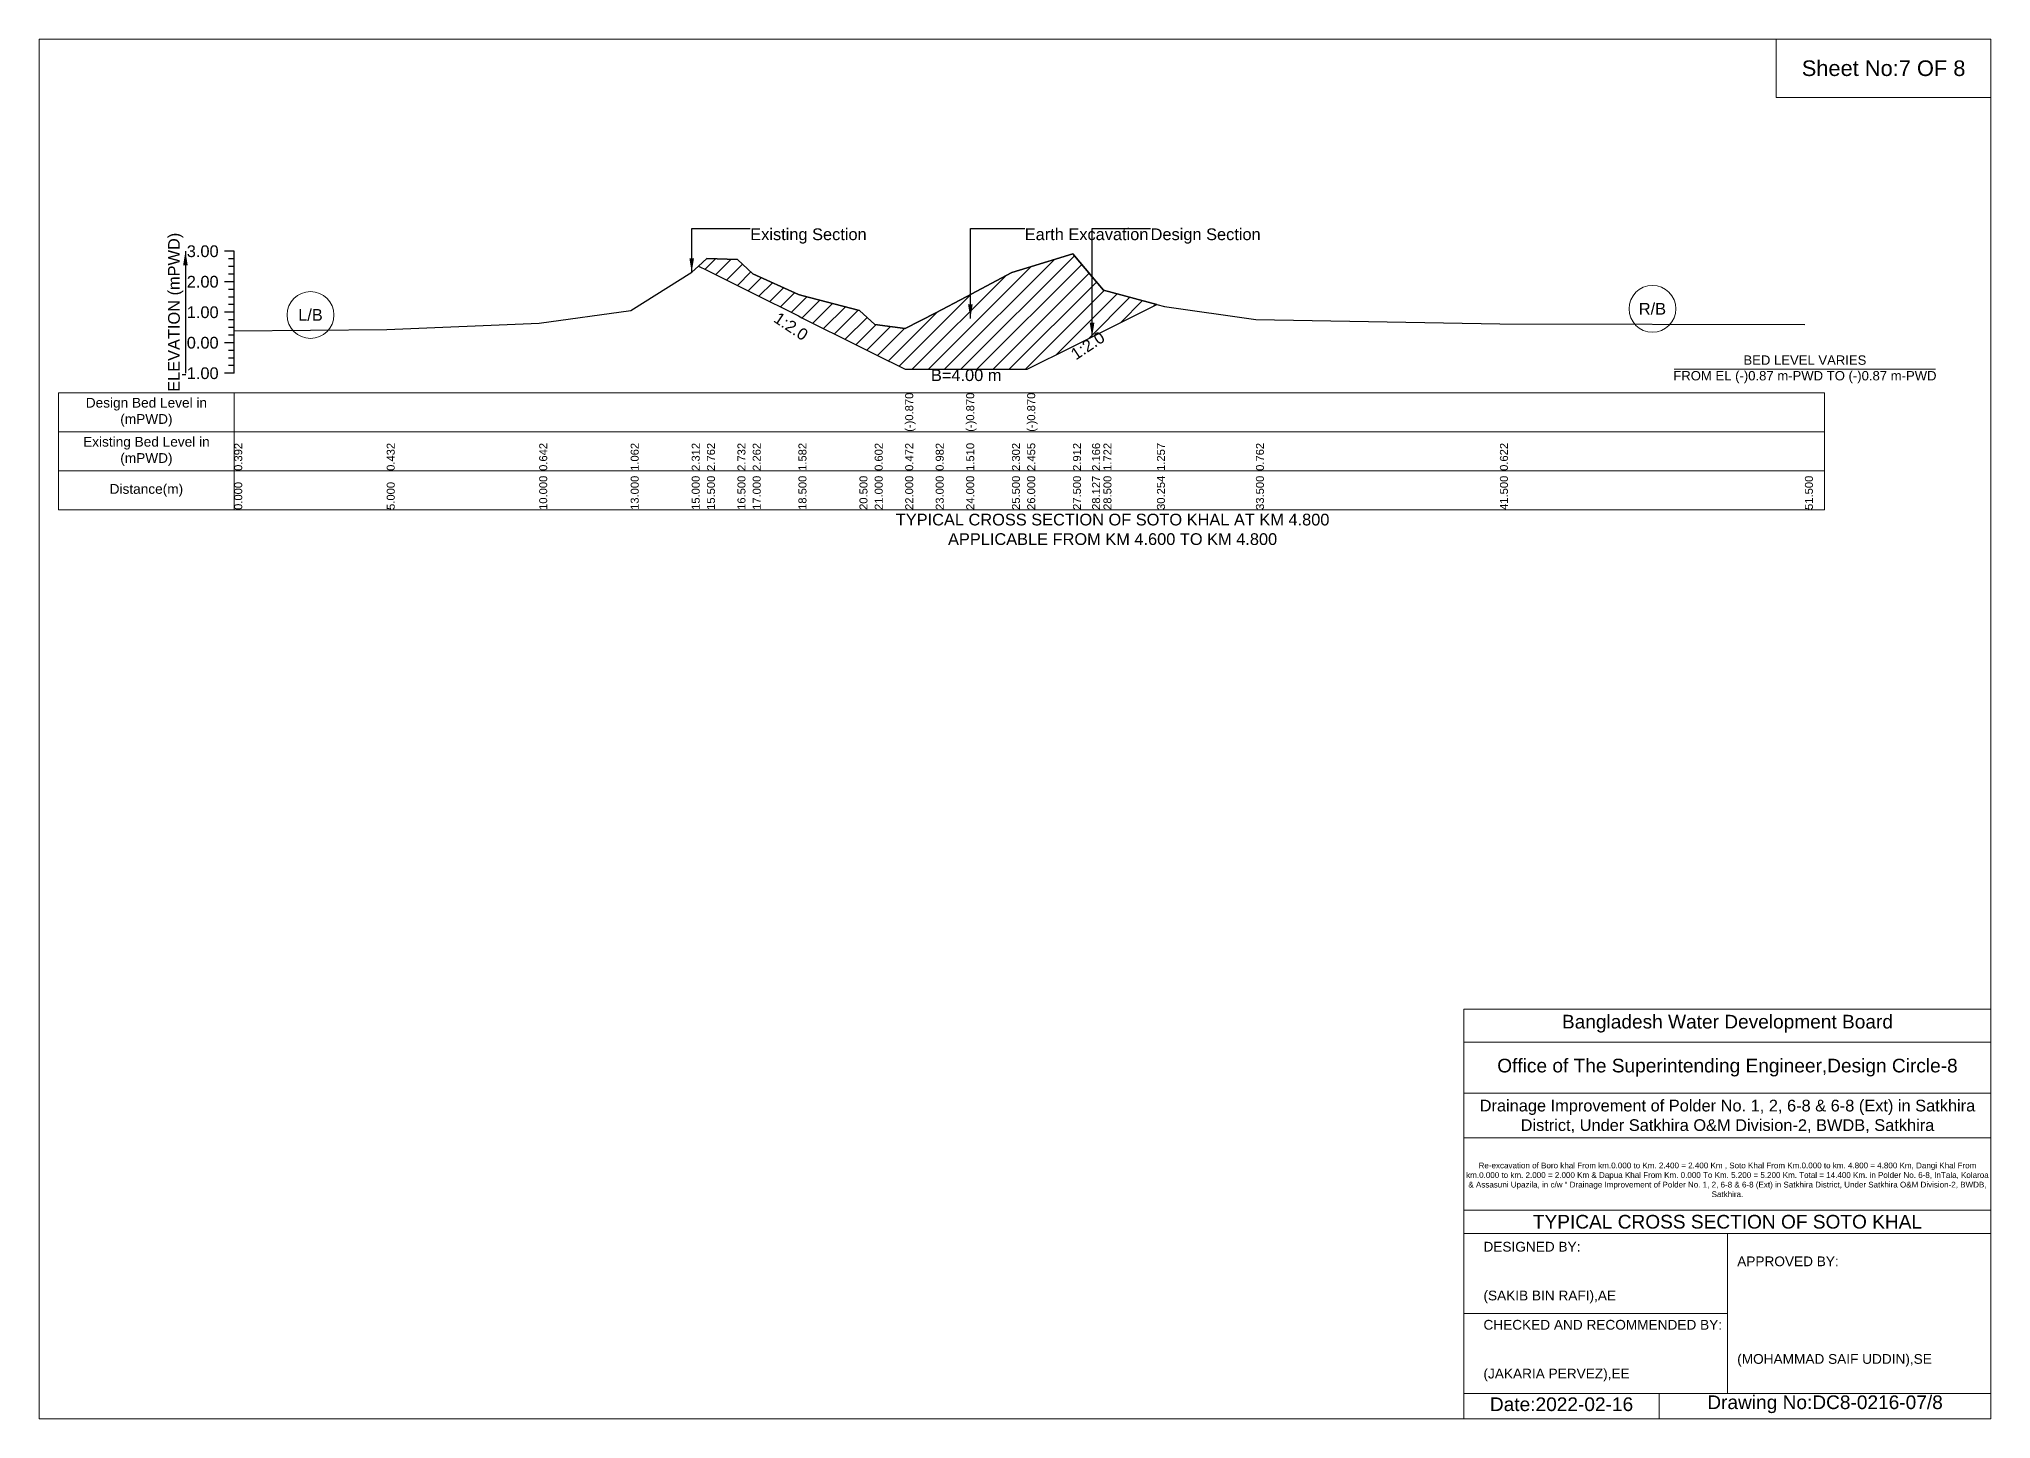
# Model space of a CAD drawing. Header units: inches. Extents: x 91000 to 408000, y -5656 to 0.
# Drawn here: x 160000 to 168000, y -5656 to 0 of the extents above; entities that cross this region are included whole.
import ezdxf

# ---------------------------------------------------------------- set-up
doc = ezdxf.new("R2010")
doc.units = ezdxf.units.IN
doc.header["$LTSCALE"] = 7
doc.header["$MEASUREMENT"] = 0
for name, color, linetype, lineweight in [('Cross section Data Border', 7, 'Continuous', 9), ('Cross Section Labels', 7, 'Continuous', 9), ('Existing_Bed_Level for Xsection', 7, 'Continuous', 25)]:
    doc.layers.add(name, color=color, linetype=linetype, lineweight=lineweight)
doc.styles.get("Standard").update_dxf_attribs({"font": 'arial.ttf'})
doc.dimstyles.get("Standard").update_dxf_attribs({"dimtxt": 45, "dimasz": 58, "dimexe": 0.18, "dimexo": 0.0625, "dimgap": 0.09, "dimtad": 0, "dimtih": 1, "dimtoh": 1, "dimdec": 4, "dimzin": 0, "dimdsep": 46, "dimtxsty": 'Standard', "dimcen": 0.09, "dimadec": 0, "dimazin": 0, "dimtfac": 1, "dimtdec": 4, "dimtofl": 0, "dimtmove": 0, "dimatfit": 3, "dimfxl": 1, "dimtolj": 1, "dimtzin": 0, "dimarcsym": 0})

msp = doc.modelspace()

# ---------------------------------------------------------------- hatches: boundary and pattern name
at = {"layer": 'Existing_Bed_Level for Xsection'}
h = msp.add_hatch(dxfattribs=at)
h.set_pattern_fill('ANSI31', color=256, scale=375, style=0)
h.paths.add_polyline_path([(162703.39286, -930.44643), (162737.5, -947.5), (162862.5, -1010), (162925, -1041.25), (163112.5, -1135), (163126.69643, -1142.09821), (163362.5, -1260), (163425, -1291.25), (163550, -1353.75), (163675, -1353.75), (163800, -1353.75), (163987.5, -1353.75), (164050, -1353.75), (164237.5, -1260), (164315.89052, -1220.80474), (164362.5, -1197.5), (164581.78105, -1087.85948), (164362.5, -1029.75), (164315.89052, -974.28472), (164237.5, -881), (164050, -938.1875), (163987.5, -957.25), (163800, -1056.25), (163675, -1122.25), (163550, -1186), (163425, -1169.75), (163362.5, -1112.25), (163126.69643, -1050.94107), (163112.5, -1047.25), (162925, -962.25), (162862.5, -903.5), (162737.5, -899.75)])

# ---------------------------------------------------------------- linework, layer by layer
at = {"layer": 'Cross section Data Border'}
msp.add_lwpolyline([(160080, -1450), (167317.5, -1450), (167317.5, -1930), (160080, -1930)], close=True, dxfattribs=at)
for points in [[(160800, -1450), (160800, -1930)], [(160080, -1610), (167317.5, -1610)], [(160080, -1770), (167317.5, -1770)]]:
    msp.add_lwpolyline(points, dxfattribs=at)
at = {"layer": 'Cross Section Labels'}
for points in [[(160000, 0), (168000, 0), (168000, -5656), (160000, -5656)], [(167120, 0), (168000, 0), (168000, -240), (167120, -240)]]:
    msp.add_lwpolyline(points, close=True, dxfattribs=at)
for points in [[(166701.69427, -1353.75), (167773.30573, -1353.75)], [(165840, -5656), (165840, -3976), (168000, -3976)], [(165840, -4112), (168000, -4112)], [(165840, -4320), (168000, -4320)], [(165840, -4504), (168000, -4504)], [(165840, -4800), (168000, -4800)], [(165840, -4896), (168000, -4896)], [(166920, -4896), (166920, -5552)], [(165840, -5224), (166920, -5224)], [(165840, -5552), (168000, -5552)], [(166640, -5552), (166640, -5656)]]:
    msp.add_lwpolyline(points, dxfattribs=at)
for centre in [(161112.5, -1131), (166612.5, -1106)]:
    msp.add_circle(centre, 96, dxfattribs=at)
at = {"layer": 'Existing_Bed_Level for Xsection'}
for points in [[(160800, -870), (160760, -870)], [(160800, -1370), (160800, -1245), (160800, -1120), (160800, -995), (160800, -870)], [(160800, -901.25), (160776, -901.25)], [(160800, -932.5), (160776, -932.5)], [(160800, -1196), (161425, -1191), (162050, -1164.75), (162425, -1112.25), (162675, -956), (162703.39286, -930.44643), (162737.5, -899.75), (162862.5, -903.5), (162925, -962.25), (163112.5, -1047.25), (163126.69643, -1050.94107), (163362.5, -1112.25), (163425, -1169.75), (163550, -1186), (163550, -1186), (163675, -1122.25), (163800, -1056.25), (163800, -1056.25), (163987.5, -957.25), (164050, -938.1875), (164050, -938.1875), (164237.5, -881), (164315.89052, -974.28472), (164362.5, -1029.75), (164581.78105, -1087.85948), (164612.5, -1096), (164987.5, -1149.75), (165987.5, -1167.25), (167237.5, -1169.75)], [(160800, -995), (160760, -995)], [(160800, -963.75), (160776, -963.75)], [(160800, -1026.25), (160776, -1026.25)], [(160800, -1120), (160760, -1120)], [(160800, -1057.5), (160776, -1057.5)], [(160800, -1088.75), (160776, -1088.75)], [(160800, -1151.25), (160776, -1151.25)], [(160800, -1182.5), (160776, -1182.5)], [(160800, -1245), (160760, -1245)], [(160800, -1213.75), (160776, -1213.75)], [(160800, -1276.25), (160776, -1276.25)], [(160800, -1307.5), (160776, -1307.5)], [(160800, -1338.75), (160776, -1338.75)], [(160800, -1370), (160760, -1370)]]:
    msp.add_lwpolyline(points, dxfattribs=at)
msp.add_lwpolyline([(162703.39286, -930.44643), (162737.5, -947.5), (162862.5, -1010), (162925, -1041.25), (163112.5, -1135), (163126.69643, -1142.09821), (163362.5, -1260), (163425, -1291.25), (163550, -1353.75), (163550, -1353.75), (163675, -1353.75), (163800, -1353.75), (163800, -1353.75), (163987.5, -1353.75), (164050, -1353.75), (164050, -1353.75), (164237.5, -1260), (164315.89052, -1220.80474), (164362.5, -1197.5), (164581.78105, -1087.85948), (164581.78105, -1087.85948), (164581.78105, -1087.85948), (164362.5, -1029.75), (164315.89052, -974.28472), (164237.5, -881), (164050, -938.1875), (164050, -938.1875), (163987.5, -957.25), (163800, -1056.25), (163800, -1056.25), (163675, -1122.25), (163550, -1186), (163550, -1186), (163425, -1169.75), (163362.5, -1112.25), (163126.69643, -1050.94107), (163112.5, -1047.25), (162925, -962.25), (162862.5, -903.5), (162737.5, -899.75)], close=True, dxfattribs=at)

# ---------------------------------------------------------------- texts
at = {"layer": 'Cross section Data Border', "char_height": 40, "width": 640, "attachment_point": 5}
for s, insert in [('Design Bed Level in (mPWD)', (160440, -1530)), ('Existing Bed Level in (mPWD)', (160440, -1690)), ('Distance(m)', (160440, -1850))]:
    msp.add_mtext(s, dxfattribs=dict(at, insert=insert))
at = {"layer": 'Cross Section Labels'}
for s, insert, char_height, attachment_point in [('Sheet No:7 OF 8', (167560, -120), 64, 5), ('Existing Section', (162915, -776.25), 48, 1), ('Earth Excavation', (164040, -776.25), 48, 1), ('Design Section', (164555.89052, -776.25), 48, 1), ('L/B', (161112.5, -1131), 48, 5), ('R/B', (166612.5, -1106), 48, 5), ('B=4.00 m', (163800, -1353.75), 48, 2), ('BED LEVEL VARIES ^JFROM EL (-)0.87 m-PWD TO (-)0.87 m-PWD', (167237.5, -1353.75), 38.4, 5), ('TYPICAL CROSS SECTION OF SOTO KHAL AT KM 4.800^JAPPLICABLE FROM KM 4.600 TO KM 4.800', (164400, -2010), 48, 5), ('Bangladesh Water Development Board', (166920, -4036), 56, 5), ('Office of The Superintending Engineer,Design Circle-8', (166920, -4216), 56, 5)]:
    msp.add_mtext(s, dxfattribs=dict(at, insert=insert, char_height=char_height, attachment_point=attachment_point))
at = {"layer": 'Cross Section Labels', "char_height": 48, "attachment_point": 2}
for insert, rotation in [((163095.44643, -1157.72321), 326.309932474), ((164284.64052, -1236.42974), 33.690067526)]:
    msp.add_mtext('1:2.0', dxfattribs=dict(at, insert=insert, rotation=rotation))
at = {"layer": 'Cross Section Labels'}
for s, insert, char_height, width, attachment_point in [('Drainage Improvement of Polder No. 1, 2, 6-8 & 6-8 (Ext) in Satkhira District, Under Satkhira O&M Division-2, BWDB, Satkhira', (166920, -4416), 48, 2240, 5), ('Re-excavation of Boro khal From km.0.000 to Km. 2.400 = 2.400 Km , Soto Khal From Km.0.000 to km. 4.800 = 4.800 Km, Dangi Khal From km.0.000 to km. 2.000 = 2.000 Km & Dapua Khal From Km. 0.000 To Km. 5.200 = 5.200 Km. Total = 14.400 Km. in Polder No. 6-8, InTala, Kolaroa & Assasuni Upazila, in c/w “ Drainage Improvement of Polder No. 1, 2, 6-8 & 6-8 (Ext) in Satkhira District, Under Satkhira O&M Division-2, BWDB, Satkhira.', (166920, -4676), 23.56497918, 2160, 5), ('TYPICAL CROSS SECTION OF SOTO KHAL', (166920, -4848), 56, 2240, 5), ('DESIGNED BY:^J^J^J(SAKIB BIN RAFI),AE', (165920, -5056), 40, 1120, 4), ('APPROVED BY:^J^J^J^J^J^J(MOHAMMAD SAIF UDDIN),SE', (166960, -5216), 40, 1120, 4), ('CHECKED AND RECOMMENDED BY:^J^J^J(JAKARIA PERVEZ),EE', (165920, -5376), 40, 1120, 4), ('Date:2022-02-16', (166240, -5596), 56, 1120, 5), ('Drawing No:DC8-0216-07/8', (167320, -5596), 56, 1760, 5)]:
    msp.add_mtext(s, dxfattribs=dict(at, insert=insert, char_height=char_height, width=width, attachment_point=attachment_point))
at = {"layer": 'Existing_Bed_Level for Xsection', "rotation": 90}
for s, insert, char_height, attachment_point in [('ELEVATION (mPWD)', (160560, -1120), 48, 5), ('(-)0.870', (163550, -1610), 32.8, 1), ('(-)0.870', (163800, -1610), 32.8, 1), ('(-)0.870', (164050, -1610), 32.8, 1), ('0.392', (160800, -1770), 32.8, 1), ('0.432', (161425, -1770), 32.8, 1), ('0.642', (162050, -1770), 32.8, 1), ('1.062', (162425, -1770), 32.8, 1), ('2.312', (162675, -1770), 32.8, 1), ('2.762', (162737.5, -1770), 32.8, 1), ('2.732', (162862.5, -1770), 32.8, 1), ('2.262', (162925, -1770), 32.8, 1), ('1.582', (163112.5, -1770), 32.8, 1), ('0.602', (163425, -1770), 32.8, 1), ('0.472', (163550, -1770), 32.8, 1), ('0.982', (163675, -1770), 32.8, 1), ('1.510', (163800, -1770), 32.8, 1), ('2.302', (163987.5, -1770), 32.8, 1), ('2.455', (164050, -1770), 32.8, 1), ('2.912', (164237.5, -1770), 32.8, 1), ('2.166', (164315.89052, -1770), 32.8, 1), ('1.722', (164362.5, -1770), 32.8, 1), ('1.257', (164581.78105, -1770), 32.8, 1), ('0.762', (164987.5, -1770), 32.8, 1), ('0.622', (165987.5, -1770), 32.8, 1), ('0.000', (160800, -1930), 32.8, 1), ('5.000', (161425, -1930), 32.8, 1), ('10.000', (162050, -1930), 32.8, 1), ('13.000', (162425, -1930), 32.8, 1), ('15.000', (162675, -1930), 32.8, 1), ('15.500', (162737.5, -1930), 32.8, 1), ('16.500', (162862.5, -1930), 32.8, 1), ('17.000', (162925, -1930), 32.8, 1), ('18.500', (163112.5, -1930), 32.8, 1), ('20.500', (163362.5, -1930), 32.8, 1), ('21.000', (163425, -1930), 32.8, 1), ('22.000', (163550, -1930), 32.8, 1), ('23.000', (163675, -1930), 32.8, 1), ('24.000', (163800, -1930), 32.8, 1), ('25.500', (163987.5, -1930), 32.8, 1), ('26.000', (164050, -1930), 32.8, 1), ('27.500', (164237.5, -1930), 32.8, 1), ('28.127', (164315.89052, -1930), 32.8, 1), ('28.500', (164362.5, -1930), 32.8, 1), ('30.254', (164581.78105, -1930), 32.8, 1), ('33.500', (164987.5, -1930), 32.8, 1), ('41.500', (165987.5, -1930), 32.8, 1), ('51.500', (167237.5, -1930), 32.8, 1)]:
    msp.add_mtext(s, dxfattribs=dict(at, insert=insert, char_height=char_height, attachment_point=attachment_point))
at = {"layer": 'Existing_Bed_Level for Xsection', "char_height": 48, "attachment_point": 6}
for s, insert in [('3.00', (160736, -870)), ('2.00', (160736, -995)), ('1.00', (160736, -1120)), ('0.00', (160736, -1245)), ('-1.00', (160736, -1370))]:
    msp.add_mtext(s, dxfattribs=dict(at, insert=insert))

# ---------------------------------------------------------------- leaders
at = {"layer": 'Cross Section Labels', "annotation_type": 0, "has_hookline": 1, "hookline_direction": 0}
for points, text_width in [([(162675, -956), (162675, -776.25), (162914.91, -776.25)], 467.16508), ([(163817.12007, -1144.9464), (163817.12007, -776.25), (164039.91, -776.25)], 496.99318), ([(164315.89052, -1220.80474), (164315.89052, -776.25), (164555.80052, -776.25)], 441.23329)]:
    msp.add_leader(points, dimstyle='Standard', override={"dimasz": 57.6}, dxfattribs=dict(at, text_width=text_width))
at = {"layer": 'Existing_Bed_Level for Xsection'}
msp.add_leader([(160600, -870), (160600, -1370)], dimstyle='Standard', override={"dimasz": 57.6}, dxfattribs=at)

doc.saveas('drawing.dxf')
